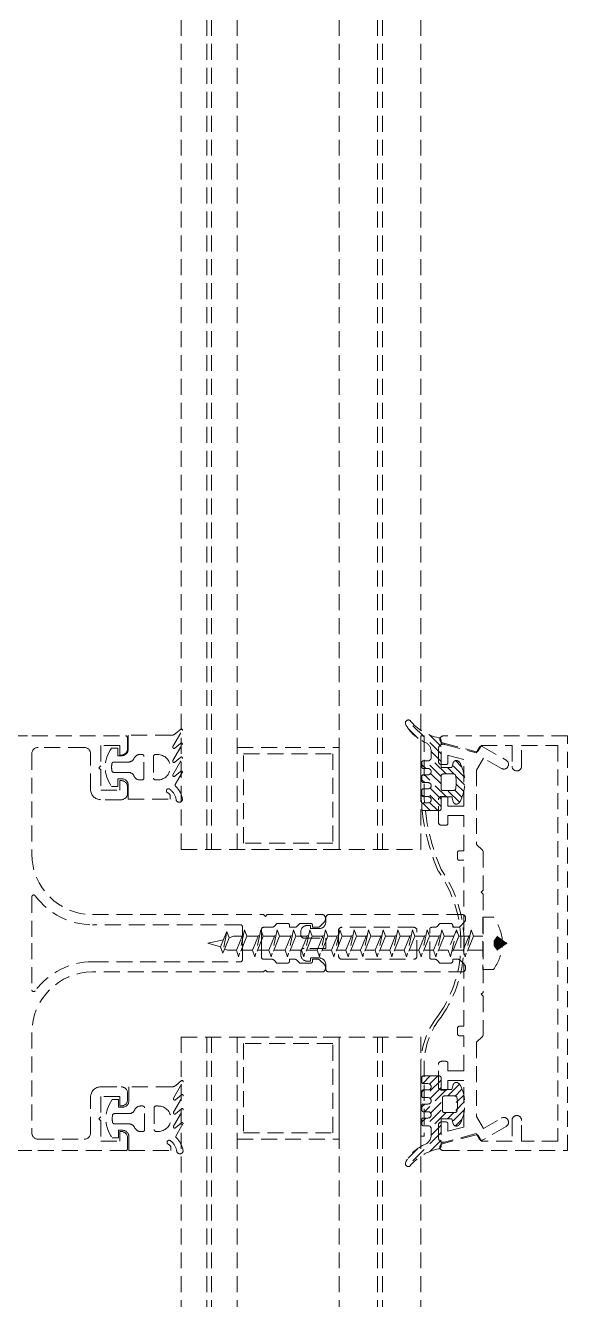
# Model space of a CAD drawing. Extents: x -1457 to 23780, y -2071 to 4205.
# Drawn here: x 10724.01 to 10732.5, y 1544.42 to 1564.38 of the extents above; entities that cross this region are included whole.
import ezdxf

# ---------------------------------------------------------------- set-up
doc = ezdxf.new("R2010")
doc.units = 0
doc.header["$MEASUREMENT"] = 0
doc.linetypes.add('HIDDEN', pattern=[0.375, 0.25, -0.125])
doc.layers.add('M-TEFRIS2-015', color=129, linetype='Continuous', lineweight=9)

msp = doc.modelspace()

# ---------------------------------------------------------------- linework, layer by layer
at = {"layer": 'M-TEFRIS2-015', "linetype": 'HIDDEN', "lineweight": 0}
for p, q in [((10726.447, 1551.469), (10726.447, 1612.699)), ((10726.847, 1551.469), (10726.847, 1612.699)), ((10726.923, 1551.469), (10726.923, 1612.699)), ((10727.323, 1551.469), (10727.323, 1612.699)), ((10728.923, 1551.469), (10728.923, 1612.699)), ((10729.523, 1551.469), (10729.523, 1612.699)), ((10729.599, 1551.469), (10729.599, 1612.699)), ((10730.199, 1551.469), (10730.199, 1612.699)), ((10730.519, 1552.968), (10729.991, 1553.497)), ((10723.035, 1553.25), (10724.105, 1553.25)), ((10724.105, 1553.25), (10725.575, 1553.25)), ((10725.605, 1553.22), (10725.605, 1553.05)), ((10726.288, 1553.259), (10725.615, 1553.259)), ((10725.615, 1553.259), (10725.615, 1553.039)), ((10726.316, 1553.082), (10726.463, 1553.337)), ((10726.441, 1553.356), (10726.353, 1553.282)), ((10730.159, 1553.211), (10730.003, 1553.367)), ((10730.202, 1553.25), (10730.252, 1553.25)), ((10730.202, 1552.452), (10730.202, 1553.25)), ((10730.252, 1553.25), (10730.252, 1552.452)), ((10730.519, 1553.086), (10730.344, 1553.262)), ((10732.5, 1553.25), (10730.555, 1553.25)), ((10732.5, 1546.75), (10732.5, 1553.25)), ((10724.925, 1553.07), (10724.205, 1553.07)), ((10725.485, 1553.1), (10725.185, 1553.1)), ((10725.185, 1553.1), (10725.185, 1552.78)), ((10725.455, 1553.059), (10725.355, 1553.059)), ((10725.455, 1552.939), (10725.455, 1553.059)), ((10725.485, 1552.95), (10725.485, 1553.1)), ((10726.316, 1552.862), (10726.463, 1553.117)), ((10726.441, 1553.136), (10726.346, 1553.057)), ((10727.323, 1551.469), (10727.323, 1553.069)), ((10727.323, 1553.069), (10728.923, 1553.069)), ((10728.923, 1553.069), (10728.923, 1551.469)), ((10730.519, 1552.85), (10730.363, 1553.006)), ((10730.363, 1553.003), (10730.363, 1552.923)), ((10730.476, 1552.85), (10730.476, 1553.045)), ((10730.519, 1552.753), (10730.519, 1553.173)), ((10730.541, 1553.142), (10731.067, 1553.001)), ((10730.57, 1553.117), (10731.07, 1552.983)), ((10731.07, 1552.983), (10731.123, 1553.075)), ((10731.101, 1553.015), (10731.15, 1553.1)), ((10731.15, 1553.1), (10731.63, 1553.1)), ((10731.164, 1553.086), (10731.538, 1552.87)), ((10731.63, 1553.1), (10731.63, 1552.775)), ((10731.78, 1552.775), (10731.78, 1553.1)), ((10731.78, 1553.1), (10732.35, 1553.1)), ((10732.35, 1553.1), (10732.35, 1546.9)), ((10724.105, 1552.97), (10724.105, 1551.4)), ((10725.025, 1552.41), (10725.025, 1552.97)), ((10725.615, 1552.839), (10725.389, 1552.839)), ((10725.515, 1552.939), (10725.455, 1552.939)), ((10725.505, 1552.95), (10725.485, 1552.95)), ((10725.832, 1552.959), (10725.799, 1552.959)), ((10725.862, 1552.589), (10725.862, 1552.929)), ((10726.012, 1552.929), (10726.012, 1552.589)), ((10726.075, 1552.959), (10726.042, 1552.959)), ((10726.316, 1552.642), (10726.463, 1552.897)), ((10726.441, 1552.916), (10726.346, 1552.837)), ((10727.423, 1551.569), (10727.423, 1552.969)), ((10727.423, 1552.969), (10728.823, 1552.969)), ((10728.823, 1552.969), (10728.823, 1551.569)), ((10730.219, 1552.845), (10730.218, 1552.839)), ((10730.218, 1552.839), (10730.218, 1552.759)), ((10730.22, 1552.848), (10730.219, 1552.845)), ((10730.221, 1552.851), (10730.22, 1552.848)), ((10730.224, 1552.853), (10730.221, 1552.851)), ((10730.226, 1552.855), (10730.224, 1552.853)), ((10730.229, 1552.857), (10730.226, 1552.855)), ((10730.232, 1552.858), (10730.229, 1552.857)), ((10730.235, 1552.859), (10730.232, 1552.858)), ((10730.238, 1552.859), (10730.235, 1552.859)), ((10730.313, 1552.859), (10730.238, 1552.859)), ((10730.519, 1552.615), (10730.275, 1552.859)), ((10730.328, 1552.861), (10730.313, 1552.859)), ((10730.335, 1552.864), (10730.328, 1552.861)), ((10730.342, 1552.868), (10730.335, 1552.864)), ((10730.349, 1552.874), (10730.342, 1552.868)), ((10730.354, 1552.88), (10730.349, 1552.874)), ((10730.358, 1552.887), (10730.354, 1552.88)), ((10730.361, 1552.894), (10730.358, 1552.887)), ((10730.599, 1552.653), (10730.36, 1552.892)), ((10730.363, 1552.902), (10730.361, 1552.894)), ((10730.363, 1552.923), (10730.363, 1552.909)), ((10730.363, 1552.909), (10730.363, 1552.902)), ((10730.876, 1552.88), (10730.626, 1552.947)), ((10730.626, 1552.947), (10730.626, 1552.83)), ((10730.709, 1552.828), (10730.689, 1552.753)), ((10730.846, 1552.76), (10730.742, 1552.863)), ((10730.876, 1552.15), (10730.876, 1552.88)), ((10731.184, 1552.901), (10731.076, 1552.713)), ((10731.463, 1552.74), (10731.184, 1552.901)), ((10725.185, 1552.78), (10725.155, 1552.75)), ((10725.155, 1552.75), (10725.185, 1552.72)), ((10725.185, 1552.72), (10725.185, 1552.4)), ((10725.389, 1552.679), (10725.615, 1552.679)), ((10726.441, 1552.696), (10726.346, 1552.617)), ((10726.353, 1552.487), (10726.463, 1552.677)), ((10730.277, 1552.739), (10730.218, 1552.798)), ((10730.218, 1552.759), (10730.218, 1552.756)), ((10730.218, 1552.756), (10730.219, 1552.753)), ((10730.219, 1552.625), (10730.218, 1552.619)), ((10730.218, 1552.619), (10730.218, 1552.539)), ((10730.219, 1552.753), (10730.22, 1552.75)), ((10730.22, 1552.628), (10730.219, 1552.625)), ((10730.22, 1552.75), (10730.221, 1552.747)), ((10730.221, 1552.631), (10730.22, 1552.628)), ((10730.221, 1552.747), (10730.224, 1552.745)), ((10730.224, 1552.633), (10730.221, 1552.631)), ((10730.224, 1552.745), (10730.226, 1552.743)), ((10730.226, 1552.635), (10730.224, 1552.633)), ((10730.226, 1552.743), (10730.229, 1552.741)), ((10730.229, 1552.637), (10730.226, 1552.635)), ((10730.229, 1552.741), (10730.232, 1552.74)), ((10730.232, 1552.638), (10730.229, 1552.637)), ((10730.232, 1552.74), (10730.238, 1552.739)), ((10730.235, 1552.639), (10730.232, 1552.638)), ((10730.238, 1552.639), (10730.235, 1552.639)), ((10730.238, 1552.739), (10730.313, 1552.739)), ((10730.313, 1552.639), (10730.238, 1552.639)), ((10730.605, 1552.293), (10730.259, 1552.639)), ((10730.313, 1552.739), (10730.321, 1552.738)), ((10730.328, 1552.641), (10730.313, 1552.639)), ((10730.321, 1552.738), (10730.328, 1552.737)), ((10730.328, 1552.737), (10730.335, 1552.734)), ((10730.335, 1552.644), (10730.328, 1552.641)), ((10730.335, 1552.734), (10730.342, 1552.73)), ((10730.342, 1552.648), (10730.335, 1552.644)), ((10730.342, 1552.73), (10730.349, 1552.724)), ((10730.349, 1552.654), (10730.342, 1552.648)), ((10730.349, 1552.724), (10730.354, 1552.718)), ((10730.354, 1552.66), (10730.349, 1552.654)), ((10730.354, 1552.718), (10730.358, 1552.711)), ((10730.358, 1552.667), (10730.354, 1552.66)), ((10730.519, 1552.497), (10730.355, 1552.661)), ((10730.358, 1552.711), (10730.361, 1552.704)), ((10730.361, 1552.674), (10730.358, 1552.667)), ((10730.361, 1552.704), (10730.363, 1552.689)), ((10730.363, 1552.682), (10730.361, 1552.674)), ((10730.363, 1552.689), (10730.363, 1552.682)), ((10730.689, 1552.753), (10730.519, 1552.753)), ((10730.519, 1552.623), (10730.519, 1552.423)), ((10730.519, 1552.623), (10730.519, 1552.423)), ((10730.596, 1552.8), (10730.526, 1552.8)), ((10730.717, 1552.653), (10730.549, 1552.653)), ((10730.717, 1552.653), (10730.549, 1552.653)), ((10730.717, 1552.653), (10730.617, 1552.753)), ((10730.884, 1552.603), (10730.699, 1552.789)), ((10730.888, 1552.482), (10730.748, 1552.621)), ((10731.076, 1552.713), (10731.076, 1551.55)), ((10725.355, 1552.459), (10725.455, 1552.459)), ((10725.455, 1552.459), (10725.455, 1552.579)), ((10725.455, 1552.579), (10725.515, 1552.579)), ((10725.485, 1552.4), (10725.485, 1552.55)), ((10725.485, 1552.55), (10725.505, 1552.55)), ((10725.605, 1552.45), (10725.605, 1552.35)), ((10725.615, 1552.479), (10725.615, 1552.259)), ((10725.799, 1552.559), (10725.832, 1552.559)), ((10726.042, 1552.559), (10726.075, 1552.559)), ((10730.262, 1552.519), (10730.218, 1552.563)), ((10730.218, 1552.539), (10730.218, 1552.536)), ((10730.218, 1552.536), (10730.219, 1552.533)), ((10730.219, 1552.405), (10730.218, 1552.399)), ((10730.219, 1552.533), (10730.22, 1552.53)), ((10730.22, 1552.408), (10730.219, 1552.405)), ((10730.22, 1552.53), (10730.221, 1552.527)), ((10730.221, 1552.411), (10730.22, 1552.408)), ((10730.221, 1552.527), (10730.224, 1552.525)), ((10730.224, 1552.413), (10730.221, 1552.411)), ((10730.224, 1552.525), (10730.226, 1552.523)), ((10730.226, 1552.415), (10730.224, 1552.413)), ((10730.226, 1552.523), (10730.229, 1552.521)), ((10730.229, 1552.417), (10730.226, 1552.415)), ((10730.229, 1552.521), (10730.232, 1552.52)), ((10730.232, 1552.418), (10730.229, 1552.417)), ((10730.232, 1552.52), (10730.238, 1552.519)), ((10730.235, 1552.419), (10730.232, 1552.418)), ((10730.238, 1552.419), (10730.235, 1552.419)), ((10730.238, 1552.519), (10730.313, 1552.519)), ((10730.313, 1552.419), (10730.238, 1552.419)), ((10730.519, 1552.143), (10730.244, 1552.419)), ((10730.313, 1552.519), (10730.321, 1552.518)), ((10730.328, 1552.421), (10730.313, 1552.419)), ((10730.321, 1552.518), (10730.328, 1552.517)), ((10730.328, 1552.517), (10730.335, 1552.514)), ((10730.335, 1552.424), (10730.328, 1552.421)), ((10730.335, 1552.514), (10730.342, 1552.51)), ((10730.342, 1552.428), (10730.335, 1552.424)), ((10730.342, 1552.51), (10730.349, 1552.504)), ((10730.349, 1552.434), (10730.342, 1552.428)), ((10730.519, 1552.261), (10730.348, 1552.433)), ((10730.349, 1552.504), (10730.354, 1552.498)), ((10730.354, 1552.44), (10730.349, 1552.434)), ((10730.354, 1552.498), (10730.358, 1552.491)), ((10730.358, 1552.447), (10730.354, 1552.44)), ((10730.358, 1552.491), (10730.361, 1552.484)), ((10730.361, 1552.454), (10730.358, 1552.447)), ((10730.361, 1552.484), (10730.363, 1552.469)), ((10730.363, 1552.462), (10730.361, 1552.454)), ((10730.363, 1552.469), (10730.363, 1552.462)), ((10730.873, 1552.379), (10730.756, 1552.496)), ((10725.185, 1552.4), (10725.485, 1552.4)), ((10725.505, 1552.25), (10725.185, 1552.25)), ((10725.615, 1552.259), (10726.275, 1552.259)), ((10726.275, 1552.259), (10726.275, 1552.298)), ((10730.218, 1552.399), (10730.218, 1552.319)), ((10730.246, 1552.299), (10730.218, 1552.327)), ((10730.218, 1552.319), (10730.218, 1552.316)), ((10730.218, 1552.316), (10730.219, 1552.313)), ((10730.219, 1552.313), (10730.22, 1552.31)), ((10730.22, 1552.31), (10730.221, 1552.307)), ((10730.221, 1552.307), (10730.224, 1552.305)), ((10730.224, 1552.305), (10730.226, 1552.303)), ((10730.226, 1552.303), (10730.229, 1552.301)), ((10730.229, 1552.301), (10730.232, 1552.3)), ((10730.232, 1552.3), (10730.238, 1552.299)), ((10730.238, 1552.299), (10730.313, 1552.299)), ((10730.313, 1552.299), (10730.321, 1552.298)), ((10730.321, 1552.298), (10730.328, 1552.297)), ((10730.328, 1552.297), (10730.335, 1552.294)), ((10730.335, 1552.204), (10730.328, 1552.201)), ((10730.335, 1552.294), (10730.342, 1552.29)), ((10730.342, 1552.208), (10730.335, 1552.204)), ((10730.466, 1552.079), (10730.339, 1552.206)), ((10730.342, 1552.29), (10730.349, 1552.284)), ((10730.349, 1552.214), (10730.342, 1552.208)), ((10730.349, 1552.284), (10730.354, 1552.278)), ((10730.354, 1552.22), (10730.349, 1552.214)), ((10730.354, 1552.278), (10730.358, 1552.271)), ((10730.358, 1552.227), (10730.354, 1552.22)), ((10730.358, 1552.271), (10730.361, 1552.264)), ((10730.361, 1552.234), (10730.358, 1552.227)), ((10730.361, 1552.264), (10730.363, 1552.249)), ((10730.363, 1552.242), (10730.361, 1552.234)), ((10730.363, 1552.249), (10730.363, 1552.242)), ((10730.476, 1551.9), (10730.476, 1552.25)), ((10730.519, 1552.109), (10730.519, 1552.293)), ((10730.519, 1552.293), (10730.689, 1552.293)), ((10730.526, 1552.3), (10730.596, 1552.3)), ((10730.549, 1552.393), (10730.717, 1552.393)), ((10730.549, 1552.393), (10730.717, 1552.393)), ((10730.807, 1552.209), (10730.623, 1552.393)), ((10730.626, 1552.27), (10730.626, 1552.15)), ((10730.689, 1552.293), (10730.709, 1552.218)), ((10730.846, 1552.288), (10730.735, 1552.399)), ((10730.219, 1552.185), (10730.218, 1552.179)), ((10730.218, 1552.179), (10730.218, 1552.099)), ((10730.218, 1552.099), (10730.218, 1552.096)), ((10730.218, 1552.096), (10730.218, 1552.093)), ((10730.218, 1552.093), (10730.22, 1552.09)), ((10730.22, 1552.188), (10730.219, 1552.185)), ((10730.221, 1552.191), (10730.22, 1552.188)), ((10730.22, 1552.09), (10730.221, 1552.087)), ((10730.224, 1552.193), (10730.221, 1552.191)), ((10730.227, 1552.082), (10730.221, 1552.088)), ((10730.221, 1552.087), (10730.223, 1552.085)), ((10730.223, 1552.085), (10730.226, 1552.083)), ((10730.226, 1552.195), (10730.224, 1552.193)), ((10730.229, 1552.197), (10730.226, 1552.195)), ((10730.226, 1552.083), (10730.229, 1552.081)), ((10730.232, 1552.198), (10730.229, 1552.197)), ((10730.229, 1552.081), (10730.232, 1552.08)), ((10730.348, 1552.079), (10730.23, 1552.197)), ((10730.235, 1552.199), (10730.232, 1552.198)), ((10730.232, 1552.08), (10730.238, 1552.079)), ((10730.238, 1552.199), (10730.235, 1552.199)), ((10730.313, 1552.199), (10730.238, 1552.199)), ((10730.238, 1552.079), (10730.489, 1552.079)), ((10730.328, 1552.201), (10730.313, 1552.199)), ((10730.626, 1552.15), (10730.876, 1552.15)), ((10730.596, 1551.85), (10730.526, 1551.85)), ((10730.876, 1552), (10730.626, 1552)), ((10730.626, 1552), (10730.626, 1551.88)), ((10730.876, 1551.45), (10730.876, 1552)), ((10726.447, 1551.469), (10730.199, 1551.469)), ((10728.923, 1551.469), (10727.323, 1551.469)), ((10728.823, 1551.569), (10727.423, 1551.569)), ((10730.776, 1551.33), (10730.776, 1551.42)), ((10730.806, 1551.45), (10730.876, 1551.45)), ((10731.076, 1551.55), (10731.167, 1551.459)), ((10731.176, 1551.438), (10731.176, 1550.83)), ((10730.876, 1551.3), (10730.806, 1551.3)), ((10730.876, 1548.7), (10730.876, 1551.3)), ((10731.176, 1550.83), (10731.146, 1550.8)), ((10724.105, 1550.727), (10724.105, 1550)), ((10731.146, 1550.8), (10731.176, 1550.77)), ((10731.176, 1550.77), (10731.176, 1550)), ((10725.055, 1550.45), (10727.735, 1550.45)), ((10727.735, 1550.45), (10727.765, 1550.42)), ((10727.765, 1550.42), (10727.795, 1550.45)), ((10727.795, 1550.45), (10728.655, 1550.45)), ((10730.851, 1550.45), (10728.761, 1550.45)), ((10731.175, 1550.41), (10731.175, 1549.59)), ((10731.34, 1550.41), (10731.175, 1550.41)), ((10727.375, 1550.29), (10725.055, 1550.29)), ((10727.31, 1549.89), (10727.44, 1550.21)), ((10727.31, 1549.89), (10727.44, 1550.21)), ((10727.44, 1550.21), (10727.346, 1549.79)), ((10727.405, 1550), (10727.405, 1550.26)), ((10727.44, 1550.21), (10727.476, 1550.11)), ((10727.565, 1549.89), (10727.695, 1550.21)), ((10727.565, 1549.89), (10727.695, 1550.21)), ((10727.695, 1550.21), (10727.602, 1549.79)), ((10727.695, 1550.21), (10727.731, 1550.11)), ((10727.705, 1550.22), (10727.705, 1550)), ((10727.864, 1550.25), (10727.735, 1550.25)), ((10727.821, 1549.89), (10727.95, 1550.21)), ((10727.821, 1549.89), (10727.95, 1550.21)), ((10727.95, 1550.21), (10727.857, 1549.79)), ((10727.945, 1550.31), (10727.9, 1550.265)), ((10728.115, 1550.31), (10727.945, 1550.31)), ((10727.95, 1550.21), (10727.987, 1550.11)), ((10728.076, 1549.89), (10728.206, 1550.21)), ((10728.076, 1549.89), (10728.206, 1550.21)), ((10728.206, 1550.21), (10728.113, 1549.79)), ((10728.145, 1550.25), (10728.145, 1550.28)), ((10728.224, 1550.25), (10728.145, 1550.25)), ((10728.206, 1550.21), (10728.242, 1550.11)), ((10728.305, 1550.31), (10728.26, 1550.265)), ((10728.475, 1550.31), (10728.305, 1550.31)), ((10728.332, 1549.89), (10728.461, 1550.21)), ((10728.332, 1549.89), (10728.461, 1550.21)), ((10728.461, 1550.21), (10728.368, 1549.79)), ((10728.471, 1550.28), (10728.421, 1550.28)), ((10728.461, 1550.21), (10728.498, 1550.11)), ((10728.471, 1550.23), (10728.471, 1550.28)), ((10728.611, 1550.23), (10728.471, 1550.23)), ((10728.505, 1550.25), (10728.505, 1550.28)), ((10728.584, 1550.25), (10728.505, 1550.25)), ((10728.577, 1549.89), (10728.707, 1550.21)), ((10728.577, 1549.89), (10728.707, 1550.21)), ((10728.707, 1550.21), (10728.613, 1549.79)), ((10728.691, 1550.335), (10728.62, 1550.265)), ((10728.705, 1550.4), (10728.705, 1550.371)), ((10728.707, 1550.21), (10728.743, 1550.11)), ((10728.711, 1550.4), (10728.711, 1550.33)), ((10728.802, 1549.89), (10728.932, 1550.21)), ((10728.802, 1549.89), (10728.932, 1550.21)), ((10728.932, 1550.21), (10728.839, 1549.79)), ((10728.932, 1550.21), (10728.969, 1550.11)), ((10730.091, 1550.25), (10728.961, 1550.25)), ((10729.028, 1549.89), (10729.158, 1550.21)), ((10729.028, 1549.89), (10729.158, 1550.21)), ((10729.158, 1550.21), (10729.064, 1549.79)), ((10729.158, 1550.21), (10729.194, 1550.11)), ((10729.253, 1549.89), (10729.383, 1550.21)), ((10729.253, 1549.89), (10729.383, 1550.21)), ((10729.383, 1550.21), (10729.29, 1549.79)), ((10729.383, 1550.21), (10729.419, 1550.11)), ((10729.483, 1549.89), (10729.613, 1550.21)), ((10729.483, 1549.89), (10729.613, 1550.21)), ((10729.613, 1550.21), (10729.519, 1549.79)), ((10729.613, 1550.21), (10729.649, 1550.11)), ((10729.713, 1549.89), (10729.842, 1550.21)), ((10729.713, 1549.89), (10729.842, 1550.21)), ((10729.842, 1550.21), (10729.749, 1549.79)), ((10729.842, 1550.21), (10729.879, 1550.11)), ((10729.942, 1549.89), (10730.072, 1550.21)), ((10730.072, 1550.21), (10729.979, 1549.79)), ((10730.072, 1550.21), (10730.108, 1550.11)), ((10730.172, 1549.89), (10730.302, 1550.21)), ((10730.302, 1550.21), (10730.208, 1549.79)), ((10730.302, 1550.21), (10730.338, 1550.11)), ((10730.341, 1549.78), (10730.341, 1550.22)), ((10730.371, 1550.25), (10730.42, 1550.25)), ((10730.402, 1549.89), (10730.532, 1550.21)), ((10730.402, 1549.89), (10730.532, 1550.21)), ((10730.532, 1550.21), (10730.438, 1549.79)), ((10730.455, 1550.264), (10730.501, 1550.31)), ((10730.501, 1550.31), (10730.671, 1550.31)), ((10730.532, 1550.21), (10730.568, 1550.11)), ((10730.762, 1550.21), (10730.632, 1549.89)), ((10730.668, 1549.79), (10730.762, 1550.21)), ((10730.701, 1550.28), (10730.701, 1550.25)), ((10730.721, 1550.25), (10730.701, 1550.27)), ((10730.701, 1550.25), (10730.78, 1550.25)), ((10730.762, 1550.21), (10730.798, 1550.11)), ((10730.815, 1550.264), (10730.886, 1550.335)), ((10730.862, 1549.89), (10730.992, 1550.21)), ((10730.992, 1550.21), (10730.898, 1549.79)), ((10730.901, 1550.37), (10730.901, 1550.4)), ((10730.992, 1550.21), (10731.028, 1550.11)), ((10726.864, 1550), (10727.107, 1550.055)), ((10727.06, 1549.944), (10727.162, 1550.186)), ((10727.162, 1550.186), (10727.096, 1549.844)), ((10727.198, 1550.086), (10727.096, 1549.844)), ((10727.162, 1550.186), (10727.198, 1550.086)), ((10727.198, 1550.086), (10727.265, 1550.109)), ((10727.399, 1550.11), (10727.272, 1550.11)), ((10727.476, 1550.11), (10727.346, 1549.79)), ((10727.655, 1550.11), (10727.476, 1550.11)), ((10727.731, 1550.11), (10727.602, 1549.79)), ((10727.91, 1550.11), (10727.731, 1550.11)), ((10727.987, 1550.11), (10727.857, 1549.79)), ((10728.165, 1550.11), (10727.987, 1550.11)), ((10728.242, 1550.11), (10728.113, 1549.79)), ((10728.421, 1550.11), (10728.242, 1550.11)), ((10728.321, 1550.18), (10728.321, 1550.13)), ((10728.498, 1550.11), (10728.368, 1549.79)), ((10728.371, 1550.08), (10728.711, 1550.08)), ((10728.666, 1550.11), (10728.498, 1550.11)), ((10728.743, 1550.11), (10728.613, 1549.79)), ((10728.711, 1550.08), (10728.711, 1549.92)), ((10728.892, 1550.11), (10728.743, 1550.11)), ((10728.969, 1550.11), (10728.839, 1549.79)), ((10728.911, 1550.2), (10728.911, 1549.8)), ((10729.117, 1550.11), (10728.969, 1550.11)), ((10729.194, 1550.11), (10729.064, 1549.79)), ((10729.342, 1550.11), (10729.194, 1550.11)), ((10729.419, 1550.11), (10729.29, 1549.79)), ((10729.572, 1550.11), (10729.419, 1550.11)), ((10729.649, 1550.11), (10729.519, 1549.79)), ((10729.802, 1550.11), (10729.649, 1550.11)), ((10729.879, 1550.11), (10729.749, 1549.79)), ((10730.031, 1550.11), (10729.879, 1550.11)), ((10730.108, 1550.11), (10729.979, 1549.79)), ((10730.261, 1550.11), (10730.108, 1550.11)), ((10730.141, 1549.8), (10730.141, 1550.2)), ((10730.338, 1550.11), (10730.208, 1549.79)), ((10730.491, 1550.11), (10730.338, 1550.11)), ((10730.568, 1550.11), (10730.438, 1549.79)), ((10730.721, 1550.11), (10730.568, 1550.11)), ((10730.798, 1550.11), (10730.668, 1549.79)), ((10730.951, 1550.11), (10730.798, 1550.11)), ((10731.028, 1550.11), (10730.898, 1549.79)), ((10731.175, 1550.11), (10731.028, 1550.11)), ((10724.105, 1550), (10724.105, 1549.273)), ((10726.864, 1550), (10727.061, 1549.942)), ((10727.096, 1549.844), (10727.06, 1549.944)), ((10727.125, 1549.912), (10727.17, 1549.892)), ((10727.31, 1549.89), (10727.179, 1549.89)), ((10727.346, 1549.79), (10727.31, 1549.89)), ((10727.565, 1549.89), (10727.387, 1549.89)), ((10727.405, 1549.74), (10727.405, 1550)), ((10727.602, 1549.79), (10727.565, 1549.89)), ((10727.821, 1549.89), (10727.642, 1549.89)), ((10727.705, 1550), (10727.705, 1549.78)), ((10727.857, 1549.79), (10727.821, 1549.89)), ((10728.076, 1549.89), (10727.898, 1549.89)), ((10728.113, 1549.79), (10728.076, 1549.89)), ((10728.332, 1549.89), (10728.153, 1549.89)), ((10728.321, 1549.87), (10728.321, 1549.82)), ((10728.368, 1549.79), (10728.332, 1549.89)), ((10728.711, 1549.92), (10728.371, 1549.92)), ((10728.577, 1549.89), (10728.409, 1549.89)), ((10728.613, 1549.79), (10728.577, 1549.89)), ((10728.802, 1549.89), (10728.649, 1549.89)), ((10728.839, 1549.79), (10728.802, 1549.89)), ((10729.028, 1549.89), (10728.874, 1549.89)), ((10729.064, 1549.79), (10729.028, 1549.89)), ((10729.253, 1549.89), (10729.1, 1549.89)), ((10729.29, 1549.79), (10729.253, 1549.89)), ((10729.483, 1549.89), (10729.325, 1549.89)), ((10729.519, 1549.79), (10729.483, 1549.89)), ((10729.713, 1549.89), (10729.56, 1549.89)), ((10729.749, 1549.79), (10729.713, 1549.89)), ((10729.942, 1549.89), (10729.79, 1549.89)), ((10729.979, 1549.79), (10729.942, 1549.89)), ((10730.172, 1549.89), (10730.019, 1549.89)), ((10730.208, 1549.79), (10730.172, 1549.89)), ((10730.402, 1549.89), (10730.249, 1549.89)), ((10730.438, 1549.79), (10730.402, 1549.89)), ((10730.632, 1549.89), (10730.479, 1549.89)), ((10730.632, 1549.89), (10730.668, 1549.79)), ((10730.862, 1549.89), (10730.709, 1549.89)), ((10730.898, 1549.79), (10730.862, 1549.89)), ((10731.175, 1549.89), (10730.939, 1549.89)), ((10731.176, 1550), (10731.176, 1549.23)), ((10725.055, 1549.71), (10727.375, 1549.71)), ((10727.735, 1549.75), (10727.864, 1549.75)), ((10727.9, 1549.735), (10727.945, 1549.69)), ((10727.945, 1549.69), (10728.115, 1549.69)), ((10728.145, 1549.72), (10728.145, 1549.75)), ((10728.145, 1549.75), (10728.224, 1549.75)), ((10728.26, 1549.735), (10728.305, 1549.69)), ((10728.305, 1549.69), (10728.475, 1549.69)), ((10728.421, 1549.72), (10728.471, 1549.72)), ((10728.471, 1549.72), (10728.471, 1549.77)), ((10728.471, 1549.77), (10728.611, 1549.77)), ((10728.505, 1549.72), (10728.505, 1549.75)), ((10728.505, 1549.75), (10728.584, 1549.75)), ((10728.62, 1549.735), (10728.691, 1549.665)), ((10728.705, 1549.629), (10728.705, 1549.6)), ((10728.711, 1549.67), (10728.711, 1549.6)), ((10728.961, 1549.75), (10730.091, 1549.75)), ((10730.42, 1549.75), (10730.371, 1549.75)), ((10730.501, 1549.69), (10730.455, 1549.735)), ((10730.671, 1549.69), (10730.501, 1549.69)), ((10730.78, 1549.75), (10730.701, 1549.75)), ((10730.701, 1549.75), (10730.701, 1549.72)), ((10730.886, 1549.664), (10730.815, 1549.735)), ((10730.901, 1549.6), (10730.901, 1549.629)), ((10727.735, 1549.55), (10725.055, 1549.55)), ((10727.765, 1549.58), (10727.735, 1549.55)), ((10727.795, 1549.55), (10727.765, 1549.58)), ((10728.655, 1549.55), (10727.795, 1549.55)), ((10728.761, 1549.55), (10730.851, 1549.55)), ((10731.34, 1549.59), (10731.175, 1549.59)), ((10731.176, 1549.23), (10731.146, 1549.2)), ((10731.146, 1549.2), (10731.176, 1549.17)), ((10731.176, 1549.17), (10731.176, 1548.562)), ((10730.776, 1548.58), (10730.776, 1548.67)), ((10730.806, 1548.7), (10730.876, 1548.7)), ((10724.105, 1548.6), (10724.105, 1547.03)), ((10726.447, 1548.531), (10730.199, 1548.531)), ((10726.447, 1548.531), (10726.447, 1379.366)), ((10726.847, 1548.531), (10726.847, 1379.366)), ((10726.923, 1548.531), (10726.923, 1379.366)), ((10728.923, 1548.531), (10727.323, 1548.531)), ((10727.323, 1548.531), (10727.323, 1546.931)), ((10727.323, 1548.531), (10727.323, 1379.366)), ((10728.823, 1548.431), (10727.423, 1548.431)), ((10727.423, 1548.431), (10727.423, 1547.031)), ((10728.823, 1547.031), (10728.823, 1548.431)), ((10728.923, 1546.931), (10728.923, 1548.531)), ((10728.923, 1548.531), (10728.923, 1379.366)), ((10729.523, 1548.531), (10729.523, 1379.366)), ((10729.599, 1548.531), (10729.599, 1379.366)), ((10730.199, 1548.531), (10730.199, 1379.366)), ((10730.876, 1548.55), (10730.806, 1548.55)), ((10730.876, 1548), (10730.876, 1548.55)), ((10731.167, 1548.541), (10731.076, 1548.45)), ((10731.076, 1548.45), (10731.076, 1547.287)), ((10730.202, 1546.978), (10730.202, 1548.156)), ((10730.252, 1548.155), (10730.252, 1546.978)), ((10730.476, 1547.75), (10730.476, 1548.1)), ((10730.526, 1548.15), (10730.596, 1548.15)), ((10730.626, 1548.12), (10730.626, 1548)), ((10726.326, 1547.573), (10726.473, 1547.828)), ((10726.451, 1547.847), (10726.363, 1547.773)), ((10730.218, 1547.907), (10730.22, 1547.91)), ((10730.218, 1547.904), (10730.218, 1547.907)), ((10730.218, 1547.901), (10730.218, 1547.904)), ((10730.218, 1547.821), (10730.218, 1547.901)), ((10730.219, 1547.815), (10730.218, 1547.821)), ((10730.22, 1547.812), (10730.219, 1547.815)), ((10730.22, 1547.91), (10730.221, 1547.913)), ((10730.221, 1547.809), (10730.22, 1547.812)), ((10730.227, 1547.918), (10730.221, 1547.912)), ((10730.221, 1547.913), (10730.223, 1547.915)), ((10730.224, 1547.807), (10730.221, 1547.809)), ((10730.223, 1547.915), (10730.226, 1547.917)), ((10730.226, 1547.917), (10730.229, 1547.919)), ((10730.229, 1547.919), (10730.232, 1547.92)), ((10730.348, 1547.921), (10730.23, 1547.803)), ((10730.232, 1547.92), (10730.238, 1547.921)), ((10730.238, 1547.921), (10730.489, 1547.921)), ((10730.519, 1547.857), (10730.244, 1547.581)), ((10730.466, 1547.921), (10730.339, 1547.794)), ((10730.519, 1547.891), (10730.519, 1547.707)), ((10730.626, 1548), (10730.876, 1548)), ((10730.876, 1547.85), (10730.626, 1547.85)), ((10730.626, 1547.85), (10730.626, 1547.73)), ((10730.876, 1547.12), (10730.876, 1547.85)), ((10725.185, 1547.75), (10725.505, 1547.75)), ((10725.605, 1547.65), (10725.605, 1547.55)), ((10726.298, 1547.75), (10725.625, 1547.75)), ((10725.625, 1547.75), (10725.625, 1547.53)), ((10726.451, 1547.627), (10726.356, 1547.548)), ((10730.246, 1547.701), (10730.218, 1547.673)), ((10730.218, 1547.684), (10730.219, 1547.687)), ((10730.218, 1547.681), (10730.218, 1547.684)), ((10730.218, 1547.601), (10730.218, 1547.681)), ((10730.219, 1547.687), (10730.22, 1547.69)), ((10730.22, 1547.69), (10730.221, 1547.693)), ((10730.221, 1547.693), (10730.224, 1547.695)), ((10730.226, 1547.805), (10730.224, 1547.807)), ((10730.224, 1547.695), (10730.226, 1547.697)), ((10730.229, 1547.803), (10730.226, 1547.805)), ((10730.226, 1547.697), (10730.229, 1547.699)), ((10730.232, 1547.802), (10730.229, 1547.803)), ((10730.229, 1547.699), (10730.232, 1547.7)), ((10730.235, 1547.801), (10730.232, 1547.802)), ((10730.232, 1547.7), (10730.238, 1547.701)), ((10730.238, 1547.801), (10730.235, 1547.801)), ((10730.313, 1547.801), (10730.238, 1547.801)), ((10730.238, 1547.701), (10730.313, 1547.701)), ((10730.605, 1547.707), (10730.259, 1547.361)), ((10730.328, 1547.799), (10730.313, 1547.801)), ((10730.313, 1547.701), (10730.321, 1547.702)), ((10730.321, 1547.702), (10730.328, 1547.703)), ((10730.335, 1547.796), (10730.328, 1547.799)), ((10730.328, 1547.703), (10730.335, 1547.706)), ((10730.342, 1547.792), (10730.335, 1547.796)), ((10730.335, 1547.706), (10730.342, 1547.71)), ((10730.349, 1547.786), (10730.342, 1547.792)), ((10730.342, 1547.71), (10730.349, 1547.716)), ((10730.519, 1547.739), (10730.348, 1547.567)), ((10730.354, 1547.78), (10730.349, 1547.786)), ((10730.349, 1547.716), (10730.354, 1547.722)), ((10730.358, 1547.773), (10730.354, 1547.78)), ((10730.354, 1547.722), (10730.358, 1547.729)), ((10730.361, 1547.766), (10730.358, 1547.773)), ((10730.358, 1547.729), (10730.361, 1547.736)), ((10730.363, 1547.758), (10730.361, 1547.766)), ((10730.361, 1547.736), (10730.363, 1547.751)), ((10730.363, 1547.751), (10730.363, 1547.758)), ((10730.519, 1547.707), (10730.689, 1547.707)), ((10730.596, 1547.7), (10730.526, 1547.7)), ((10730.807, 1547.791), (10730.623, 1547.607)), ((10730.689, 1547.707), (10730.709, 1547.782)), ((10730.846, 1547.712), (10730.735, 1547.601)), ((10730.873, 1547.621), (10730.756, 1547.504)), ((10725.025, 1547.03), (10725.025, 1547.59)), ((10725.485, 1547.6), (10725.185, 1547.6)), ((10725.185, 1547.6), (10725.185, 1547.28)), ((10725.465, 1547.55), (10725.365, 1547.55)), ((10725.465, 1547.43), (10725.465, 1547.55)), ((10725.525, 1547.43), (10725.465, 1547.43)), ((10725.485, 1547.45), (10725.485, 1547.6)), ((10725.505, 1547.45), (10725.485, 1547.45)), ((10725.842, 1547.45), (10725.809, 1547.45)), ((10725.872, 1547.08), (10725.872, 1547.42)), ((10726.022, 1547.42), (10726.022, 1547.08)), ((10726.085, 1547.45), (10726.052, 1547.45)), ((10726.326, 1547.353), (10726.473, 1547.608)), ((10730.219, 1547.595), (10730.218, 1547.601)), ((10730.262, 1547.481), (10730.218, 1547.437)), ((10730.218, 1547.464), (10730.219, 1547.467)), ((10730.218, 1547.461), (10730.218, 1547.464)), ((10730.218, 1547.381), (10730.218, 1547.461)), ((10730.22, 1547.592), (10730.219, 1547.595)), ((10730.219, 1547.467), (10730.22, 1547.47)), ((10730.221, 1547.589), (10730.22, 1547.592)), ((10730.22, 1547.47), (10730.221, 1547.473)), ((10730.224, 1547.587), (10730.221, 1547.589)), ((10730.221, 1547.473), (10730.224, 1547.475)), ((10730.226, 1547.585), (10730.224, 1547.587)), ((10730.224, 1547.475), (10730.226, 1547.477)), ((10730.229, 1547.583), (10730.226, 1547.585)), ((10730.226, 1547.477), (10730.229, 1547.479)), ((10730.232, 1547.582), (10730.229, 1547.583)), ((10730.229, 1547.479), (10730.232, 1547.48)), ((10730.235, 1547.581), (10730.232, 1547.582)), ((10730.232, 1547.48), (10730.238, 1547.481)), ((10730.238, 1547.581), (10730.235, 1547.581)), ((10730.313, 1547.581), (10730.238, 1547.581)), ((10730.238, 1547.481), (10730.313, 1547.481)), ((10730.328, 1547.579), (10730.313, 1547.581)), ((10730.313, 1547.481), (10730.321, 1547.482)), ((10730.321, 1547.482), (10730.328, 1547.483)), ((10730.335, 1547.576), (10730.328, 1547.579)), ((10730.328, 1547.483), (10730.335, 1547.486)), ((10730.342, 1547.572), (10730.335, 1547.576)), ((10730.335, 1547.486), (10730.342, 1547.49)), ((10730.349, 1547.566), (10730.342, 1547.572)), ((10730.342, 1547.49), (10730.349, 1547.496)), ((10730.354, 1547.56), (10730.349, 1547.566)), ((10730.349, 1547.496), (10730.354, 1547.502)), ((10730.358, 1547.553), (10730.354, 1547.56)), ((10730.354, 1547.502), (10730.358, 1547.509)), ((10730.519, 1547.503), (10730.355, 1547.339)), ((10730.361, 1547.546), (10730.358, 1547.553)), ((10730.358, 1547.509), (10730.361, 1547.516)), ((10730.363, 1547.538), (10730.361, 1547.546)), ((10730.361, 1547.516), (10730.363, 1547.531)), ((10730.363, 1547.531), (10730.363, 1547.538)), ((10730.539, 1547.377), (10730.539, 1547.577)), ((10730.539, 1547.377), (10730.539, 1547.577)), ((10730.569, 1547.607), (10730.737, 1547.607)), ((10730.569, 1547.607), (10730.737, 1547.607)), ((10730.888, 1547.518), (10730.748, 1547.379)), ((10725.185, 1547.28), (10725.155, 1547.25)), ((10725.155, 1547.25), (10725.185, 1547.22)), ((10725.185, 1547.22), (10725.185, 1546.9)), ((10725.625, 1547.33), (10725.399, 1547.33)), ((10726.326, 1547.133), (10726.473, 1547.388)), ((10726.451, 1547.407), (10726.356, 1547.328)), ((10730.219, 1547.375), (10730.218, 1547.381)), ((10730.277, 1547.261), (10730.218, 1547.202)), ((10730.218, 1547.244), (10730.219, 1547.247)), ((10730.218, 1547.241), (10730.218, 1547.244)), ((10730.218, 1547.161), (10730.218, 1547.241)), ((10730.22, 1547.372), (10730.219, 1547.375)), ((10730.219, 1547.247), (10730.22, 1547.25)), ((10730.221, 1547.369), (10730.22, 1547.372)), ((10730.22, 1547.25), (10730.221, 1547.253)), ((10730.224, 1547.367), (10730.221, 1547.369)), ((10730.221, 1547.253), (10730.224, 1547.255)), ((10730.226, 1547.365), (10730.224, 1547.367)), ((10730.224, 1547.255), (10730.226, 1547.257)), ((10730.229, 1547.363), (10730.226, 1547.365)), ((10730.226, 1547.257), (10730.229, 1547.259)), ((10730.232, 1547.362), (10730.229, 1547.363)), ((10730.229, 1547.259), (10730.232, 1547.26)), ((10730.235, 1547.361), (10730.232, 1547.362)), ((10730.232, 1547.26), (10730.238, 1547.261)), ((10730.238, 1547.361), (10730.235, 1547.361)), ((10730.313, 1547.361), (10730.238, 1547.361)), ((10730.238, 1547.261), (10730.313, 1547.261)), ((10730.519, 1547.385), (10730.275, 1547.141)), ((10730.328, 1547.359), (10730.313, 1547.361)), ((10730.313, 1547.261), (10730.321, 1547.262)), ((10730.321, 1547.262), (10730.328, 1547.263)), ((10730.335, 1547.356), (10730.328, 1547.359)), ((10730.328, 1547.263), (10730.335, 1547.266)), ((10730.342, 1547.352), (10730.335, 1547.356)), ((10730.335, 1547.266), (10730.342, 1547.27)), ((10730.349, 1547.346), (10730.342, 1547.352)), ((10730.342, 1547.27), (10730.349, 1547.276)), ((10730.354, 1547.34), (10730.349, 1547.346)), ((10730.349, 1547.276), (10730.354, 1547.282)), ((10730.358, 1547.333), (10730.354, 1547.34)), ((10730.354, 1547.282), (10730.358, 1547.289)), ((10730.361, 1547.326), (10730.358, 1547.333)), ((10730.358, 1547.289), (10730.361, 1547.296)), ((10730.599, 1547.347), (10730.36, 1547.108)), ((10730.363, 1547.318), (10730.361, 1547.326)), ((10730.361, 1547.296), (10730.363, 1547.311)), ((10730.363, 1547.311), (10730.363, 1547.318)), ((10730.689, 1547.247), (10730.519, 1547.247)), ((10730.519, 1547.247), (10730.519, 1546.827)), ((10730.737, 1547.347), (10730.569, 1547.347)), ((10730.737, 1547.347), (10730.569, 1547.347)), ((10730.717, 1547.347), (10730.617, 1547.247)), ((10730.709, 1547.172), (10730.689, 1547.247)), ((10730.884, 1547.397), (10730.699, 1547.211)), ((10730.846, 1547.24), (10730.742, 1547.137)), ((10731.076, 1547.287), (10731.184, 1547.099)), ((10731.184, 1547.099), (10731.463, 1547.26)), ((10731.63, 1547.225), (10731.63, 1546.9)), ((10731.78, 1546.9), (10731.78, 1547.225)), ((10725.399, 1547.17), (10725.625, 1547.17)), ((10725.465, 1546.95), (10725.465, 1547.07)), ((10725.465, 1547.07), (10725.525, 1547.07)), ((10725.485, 1546.9), (10725.485, 1547.05)), ((10725.485, 1547.05), (10725.505, 1547.05)), ((10725.809, 1547.05), (10725.842, 1547.05)), ((10726.052, 1547.05), (10726.085, 1547.05)), ((10726.451, 1547.187), (10726.356, 1547.108)), ((10726.363, 1546.978), (10726.473, 1547.168)), ((10727.423, 1547.031), (10728.823, 1547.031)), ((10730.519, 1547.032), (10729.991, 1546.503)), ((10730.219, 1547.155), (10730.218, 1547.161)), ((10730.22, 1547.152), (10730.219, 1547.155)), ((10730.221, 1547.149), (10730.22, 1547.152)), ((10730.224, 1547.147), (10730.221, 1547.149)), ((10730.226, 1547.145), (10730.224, 1547.147)), ((10730.229, 1547.143), (10730.226, 1547.145)), ((10730.232, 1547.142), (10730.229, 1547.143)), ((10730.235, 1547.141), (10730.232, 1547.142)), ((10730.238, 1547.141), (10730.235, 1547.141)), ((10730.313, 1547.141), (10730.238, 1547.141)), ((10730.328, 1547.139), (10730.313, 1547.141)), ((10730.335, 1547.136), (10730.328, 1547.139)), ((10730.342, 1547.132), (10730.335, 1547.136)), ((10730.349, 1547.126), (10730.342, 1547.132)), ((10730.354, 1547.12), (10730.349, 1547.126)), ((10730.358, 1547.113), (10730.354, 1547.12)), ((10730.361, 1547.106), (10730.358, 1547.113)), ((10730.363, 1547.098), (10730.361, 1547.106)), ((10730.519, 1547.15), (10730.363, 1546.994)), ((10730.363, 1547.091), (10730.363, 1547.098)), ((10730.363, 1547.077), (10730.363, 1547.091)), ((10730.363, 1546.997), (10730.363, 1547.077)), ((10730.476, 1546.955), (10730.476, 1547.15)), ((10730.526, 1547.2), (10730.596, 1547.2)), ((10731.07, 1547.017), (10730.57, 1546.883)), ((10730.626, 1547.17), (10730.626, 1547.053)), ((10730.626, 1547.053), (10730.876, 1547.12)), ((10731.123, 1546.925), (10731.07, 1547.017)), ((10731.538, 1547.13), (10731.164, 1546.914)), ((10724.205, 1546.93), (10724.925, 1546.93)), ((10725.185, 1546.9), (10725.485, 1546.9)), ((10725.365, 1546.95), (10725.465, 1546.95)), ((10725.605, 1546.95), (10725.605, 1546.78)), ((10725.625, 1546.97), (10725.625, 1546.75)), ((10727.323, 1546.931), (10728.923, 1546.931)), ((10730.252, 1546.978), (10730.202, 1546.978)), ((10730.519, 1546.914), (10730.344, 1546.738)), ((10731.067, 1546.999), (10730.541, 1546.858)), ((10731.15, 1546.9), (10731.101, 1546.985)), ((10731.63, 1546.9), (10731.15, 1546.9)), ((10732.35, 1546.9), (10731.78, 1546.9)), ((10724.105, 1546.75), (10723.035, 1546.75)), ((10725.575, 1546.75), (10724.105, 1546.75)), ((10725.625, 1546.75), (10726.285, 1546.75)), ((10726.285, 1546.75), (10726.285, 1546.789)), ((10730.159, 1546.789), (10730.003, 1546.633)), ((10730.555, 1546.75), (10732.5, 1546.75))]:
    msp.add_line(p, q, dxfattribs=at)
at = {"layer": 'M-TEFRIS2-015', "linetype": 'HIDDEN', "lineweight": 0, "const_width": 0.2}
msp.add_lwpolyline([(10731.478, 1549.942), (10731.445, 1549.988), (10731.445, 1550.013), (10731.478, 1550.058)], dxfattribs=at)
at = {"layer": 'M-TEFRIS2-015', "linetype": 'HIDDEN', "lineweight": 0}
for centre, radius, start, end in [((10730.007, 1553.451), 0.0486, 63.0293, 195.4317), ((10730.516, 1553.724), 0.625, 207.2, 247.3388), ((10730.625, 1553.971), 0.763, 218.6618, 259.1202), ((10725.575, 1553.22), 0.03, 0, 90), ((10726.288, 1553.359), 0.1, 270, 310), ((10726.45, 1553.345), 0.015, 330, 130), ((10730.469, 1553.173), 0.05, 0, 76.8402), ((10730.555, 1553.195), 0.0549, 90, 255), ((10724.205, 1552.97), 0.1, 90, 180), ((10724.925, 1552.97), 0.1, 0, 90), ((10725.755, 1552.759), 0.5, 143.1301, 216.8699), ((10725.505, 1553.05), 0.1, 270, 0), ((10725.515, 1553.039), 0.1, 270, 0), ((10726.334, 1553.072), 0.02, 150, 310), ((10726.45, 1553.125), 0.015, 330, 130), ((10730.202, 1553.003), 0.162, 0.1027, 62.96), ((10730.551, 1553.045), 0.0747, 75, 180), ((10731.075, 1553.03), 0.03, 255, 330), ((10731.149, 1553.06), 0.03, 60, 150), ((10725.755, 1552.759), 0.4, 172.2336, 187.7664), ((10725.389, 1552.809), 0.03, 90, 172.2336), ((10725.615, 1552.939), 0.1, 270, 336.4218), ((10725.799, 1552.859), 0.1, 90, 156.4218), ((10725.832, 1552.929), 0.03, 0, 90), ((10726.042, 1552.929), 0.03, 90, 180), ((10726.075, 1552.759), 0.2, 270, 90), ((10726.334, 1552.852), 0.02, 150, 310), ((10726.45, 1552.905), 0.015, 330, 130), ((10730.526, 1552.85), 0.05, 180, 270), ((10730.596, 1552.83), 0.03, 270, 0), ((10730.757, 1552.815), 0.05, 57.9606, 165.4015), ((10730.731, 1552.773), 0.1, 26.3878, 57.9606), ((10730.227, 1552.523), 0.662, 333.6122, 26.3878), ((10731.501, 1552.805), 0.075, 240, 60), ((10725.389, 1552.709), 0.03, 187.7664, 270), ((10725.615, 1552.579), 0.1, 23.5782, 90), ((10725.799, 1552.659), 0.1, 203.5782, 270), ((10726.334, 1552.632), 0.02, 150, 310), ((10726.45, 1552.685), 0.015, 330, 130), ((10730.549, 1552.623), 0.03, 90, 180), ((10730.549, 1552.623), 0.03, 90, 180), ((10730.717, 1552.623), 0.03, 10.824, 90), ((10730.717, 1552.623), 0.03, 10.824, 90), ((10730.194, 1552.523), 0.562, 349.176, 10.824), ((10730.194, 1552.523), 0.562, 349.176, 10.824), ((10731.705, 1552.775), 0.075, 180, 0), ((10725.185, 1552.41), 0.16, 180, 270), ((10725.505, 1552.45), 0.1, 0, 90), ((10725.515, 1552.479), 0.1, 0, 90), ((10725.832, 1552.589), 0.03, 270, 0), ((10726.042, 1552.589), 0.03, 180, 270), ((10726.246, 1552.389), 0.0327, 54.5697, 248.4093), ((10726.126, 1552.217), 0.242, 9.6907, 55.1975), ((10726.371, 1552.477), 0.02, 150, 218.3857), ((10726.099, 1552.194), 0.372, 9.8485, 46.5), ((10733.52, 1552.452), 3.319, 180, 203.4458), ((10733.52, 1552.452), 3.269, 180, 203.3597), ((10730.549, 1552.423), 0.03, 180, 270), ((10730.549, 1552.423), 0.03, 180, 270), ((10730.717, 1552.423), 0.03, 270, 349.176), ((10730.717, 1552.423), 0.03, 270, 349.176), ((10725.505, 1552.35), 0.1, 270, 0), ((10726.21, 1552.298), 0.065, 360, 68.4093), ((10726.415, 1552.259), 0.05, 181.5146, 359.0278), ((10730.526, 1552.25), 0.05, 90, 180), ((10730.596, 1552.27), 0.03, 0, 90), ((10730.757, 1552.231), 0.05, 194.5985, 302.0394), ((10730.731, 1552.273), 0.1, 302.0394, 333.6122), ((10730.489, 1552.109), 0.03, 270, 0), ((10730.526, 1551.9), 0.05, 180, 270), ((10730.596, 1551.88), 0.03, 270, 0), ((10730.806, 1551.42), 0.03, 90, 180), ((10731.146, 1551.438), 0.03, 360, 45), ((10725.055, 1551.4), 0.95, 180, 270), ((10730.806, 1551.33), 0.03, 180, 270), ((10728.847, 1550), 1.983, 360, 34.7826), ((10728.847, 1550), 2.033, 360, 34.6414), ((10724.135, 1550.727), 0.03, 36.1944, 180), ((10725.055, 1551.4), 1.11, 216.1944, 270), ((10728.655, 1550.4), 0.05, 0, 90), ((10728.761, 1550.4), 0.05, 90, 180), ((10730.851, 1550.4), 0.05, 0, 90), ((10730.696, 1549.955), 0.789, 7.5095, 35.2427), ((10727.375, 1550.26), 0.03, 0, 90), ((10727.735, 1550.22), 0.03, 90, 180), ((10727.864, 1550.3), 0.05, 270, 315), ((10728.115, 1550.28), 0.03, 360, 90), ((10728.224, 1550.3), 0.05, 270, 315), ((10728.421, 1550.18), 0.1, 90, 180), ((10728.475, 1550.28), 0.03, 360, 90), ((10728.584, 1550.3), 0.05, 270, 315), ((10728.611, 1550.33), 0.1, 270, 0), ((10728.655, 1550.371), 0.05, 315, 360), ((10728.961, 1550.2), 0.05, 90, 180), ((10730.091, 1550.2), 0.05, 0, 90), ((10730.371, 1550.22), 0.03, 90, 180), ((10730.42, 1550.3), 0.05, 270, 315), ((10730.671, 1550.28), 0.03, 0, 90), ((10730.78, 1550.3), 0.05, 270, 315), ((10730.851, 1550.37), 0.05, 315, 0), ((10727.272, 1550.09), 0.02, 90, 109.1116), ((10728.371, 1550.13), 0.05, 180, 270), ((10727.179, 1549.91), 0.02, 245.3251, 270), ((10728.371, 1549.87), 0.05, 90, 180), ((10728.421, 1549.82), 0.1, 180, 270), ((10728.847, 1550), 1.983, 325.4168, 0), ((10728.847, 1550), 2.033, 325.3586, 0), ((10730.696, 1550.045), 0.789, 324.7573, 352.4905), ((10725.055, 1548.6), 1.11, 90, 143.8056), ((10727.375, 1549.74), 0.03, 270, 0), ((10727.735, 1549.78), 0.03, 180, 270), ((10727.864, 1549.7), 0.05, 45, 90), ((10728.115, 1549.72), 0.03, 270, 0), ((10728.224, 1549.7), 0.05, 45, 90), ((10728.475, 1549.72), 0.03, 270, 0), ((10728.584, 1549.7), 0.05, 45, 90), ((10728.611, 1549.67), 0.1, 0, 90), ((10728.655, 1549.629), 0.05, 0, 45), ((10728.961, 1549.8), 0.05, 180, 270), ((10730.091, 1549.8), 0.05, 270, 0), ((10730.371, 1549.78), 0.03, 180, 270), ((10730.42, 1549.7), 0.05, 45, 90), ((10730.671, 1549.72), 0.03, 270, 0), ((10730.78, 1549.7), 0.05, 45, 90), ((10730.851, 1549.629), 0.05, 0, 45), ((10725.055, 1548.6), 0.95, 90, 180), ((10728.655, 1549.6), 0.05, 270, 0), ((10728.761, 1549.6), 0.05, 180, 270), ((10730.851, 1549.6), 0.05, 270, 0), ((10724.135, 1549.273), 0.03, 180, 323.8056), ((10731.441, 1548.089), 1.241, 140.7674, 176.8976), ((10731.441, 1548.089), 1.191, 140.6713, 176.8332), ((10730.806, 1548.67), 0.03, 90, 180), ((10730.806, 1548.58), 0.03, 180, 270), ((10731.146, 1548.562), 0.03, 315, 0), ((10730.526, 1548.1), 0.05, 90, 180), ((10730.596, 1548.12), 0.03, 360, 90), ((10726.46, 1547.836), 0.015, 330, 130), ((10730.489, 1547.891), 0.03, 360, 90), ((10730.757, 1547.769), 0.05, 57.9606, 165.4015), ((10730.731, 1547.727), 0.1, 26.3878, 57.9606), ((10725.185, 1547.59), 0.16, 90, 180), ((10725.505, 1547.65), 0.1, 360, 90), ((10726.298, 1547.85), 0.1, 270, 310), ((10726.46, 1547.616), 0.015, 330, 130), ((10730.526, 1547.75), 0.05, 180, 270), ((10730.596, 1547.73), 0.03, 270, 360), ((10730.227, 1547.477), 0.663, 333.6122, 26.3878), ((10725.765, 1547.25), 0.5, 143.1301, 216.8699), ((10725.505, 1547.55), 0.1, 270, 0), ((10725.525, 1547.53), 0.1, 270, 0), ((10725.809, 1547.35), 0.1, 90, 156.4218), ((10725.842, 1547.42), 0.03, 0, 90), ((10726.052, 1547.42), 0.03, 90, 180), ((10726.085, 1547.25), 0.2, 270, 90), ((10726.343, 1547.563), 0.02, 150, 310), ((10726.46, 1547.396), 0.015, 330, 130), ((10730.569, 1547.577), 0.03, 90, 180), ((10730.569, 1547.577), 0.03, 90, 180), ((10730.737, 1547.577), 0.03, 10.824, 90), ((10730.737, 1547.577), 0.03, 10.824, 90), ((10730.214, 1547.477), 0.562, 349.176, 10.824), ((10730.214, 1547.477), 0.562, 349.176, 10.824), ((10725.765, 1547.25), 0.4, 172.2336, 187.7664), ((10725.399, 1547.3), 0.03, 90, 172.2336), ((10725.625, 1547.43), 0.1, 270, 336.4218), ((10726.343, 1547.343), 0.02, 150, 310), ((10730.569, 1547.377), 0.03, 180, 270), ((10730.569, 1547.377), 0.03, 180, 270), ((10730.737, 1547.377), 0.03, 270, 349.176), ((10730.737, 1547.377), 0.03, 270, 349.176), ((10731.501, 1547.195), 0.075, 300, 120), ((10731.705, 1547.225), 0.075, 0, 180), ((10724.205, 1547.03), 0.1, 180, 270), ((10724.925, 1547.03), 0.1, 270, 0), ((10725.399, 1547.2), 0.03, 187.7664, 270), ((10725.505, 1546.95), 0.1, 0, 90), ((10725.525, 1546.97), 0.1, 0, 90), ((10725.625, 1547.07), 0.1, 23.5782, 90), ((10725.809, 1547.15), 0.1, 203.5782, 270), ((10725.842, 1547.08), 0.03, 270, 0), ((10726.052, 1547.08), 0.03, 180, 270), ((10726.343, 1547.123), 0.02, 150, 310), ((10726.46, 1547.176), 0.015, 330, 130), ((10730.526, 1547.15), 0.05, 90, 180), ((10730.596, 1547.17), 0.03, 0, 90), ((10730.757, 1547.185), 0.05, 194.5985, 302.0394), ((10730.731, 1547.227), 0.1, 302.0394, 333.6122), ((10726.256, 1546.88), 0.0327, 54.5697, 248.4093), ((10726.22, 1546.789), 0.065, 360, 68.4093), ((10726.136, 1546.708), 0.242, 9.6907, 55.1975), ((10726.38, 1546.968), 0.02, 150, 218.3857), ((10726.109, 1546.686), 0.372, 9.8485, 46.5), ((10730.516, 1546.276), 0.625, 112.6612, 152.8), ((10730.202, 1546.997), 0.162, 297.04, 359.8973), ((10730.551, 1546.955), 0.0747, 180, 285), ((10730.469, 1546.827), 0.05, 283.1598, 360), ((10730.555, 1546.805), 0.0549, 105, 270), ((10731.075, 1546.97), 0.03, 30, 105), ((10731.149, 1546.94), 0.03, 210, 300), ((10725.575, 1546.78), 0.03, 270, 0), ((10726.425, 1546.75), 0.05, 181.5146, 359.0278), ((10730.625, 1546.029), 0.763, 100.8798, 141.3382), ((10730.007, 1546.549), 0.0486, 164.5683, 296.9707)]:
    msp.add_arc(centre, radius, start, end, dxfattribs=at)

doc.saveas('drawing.dxf')
